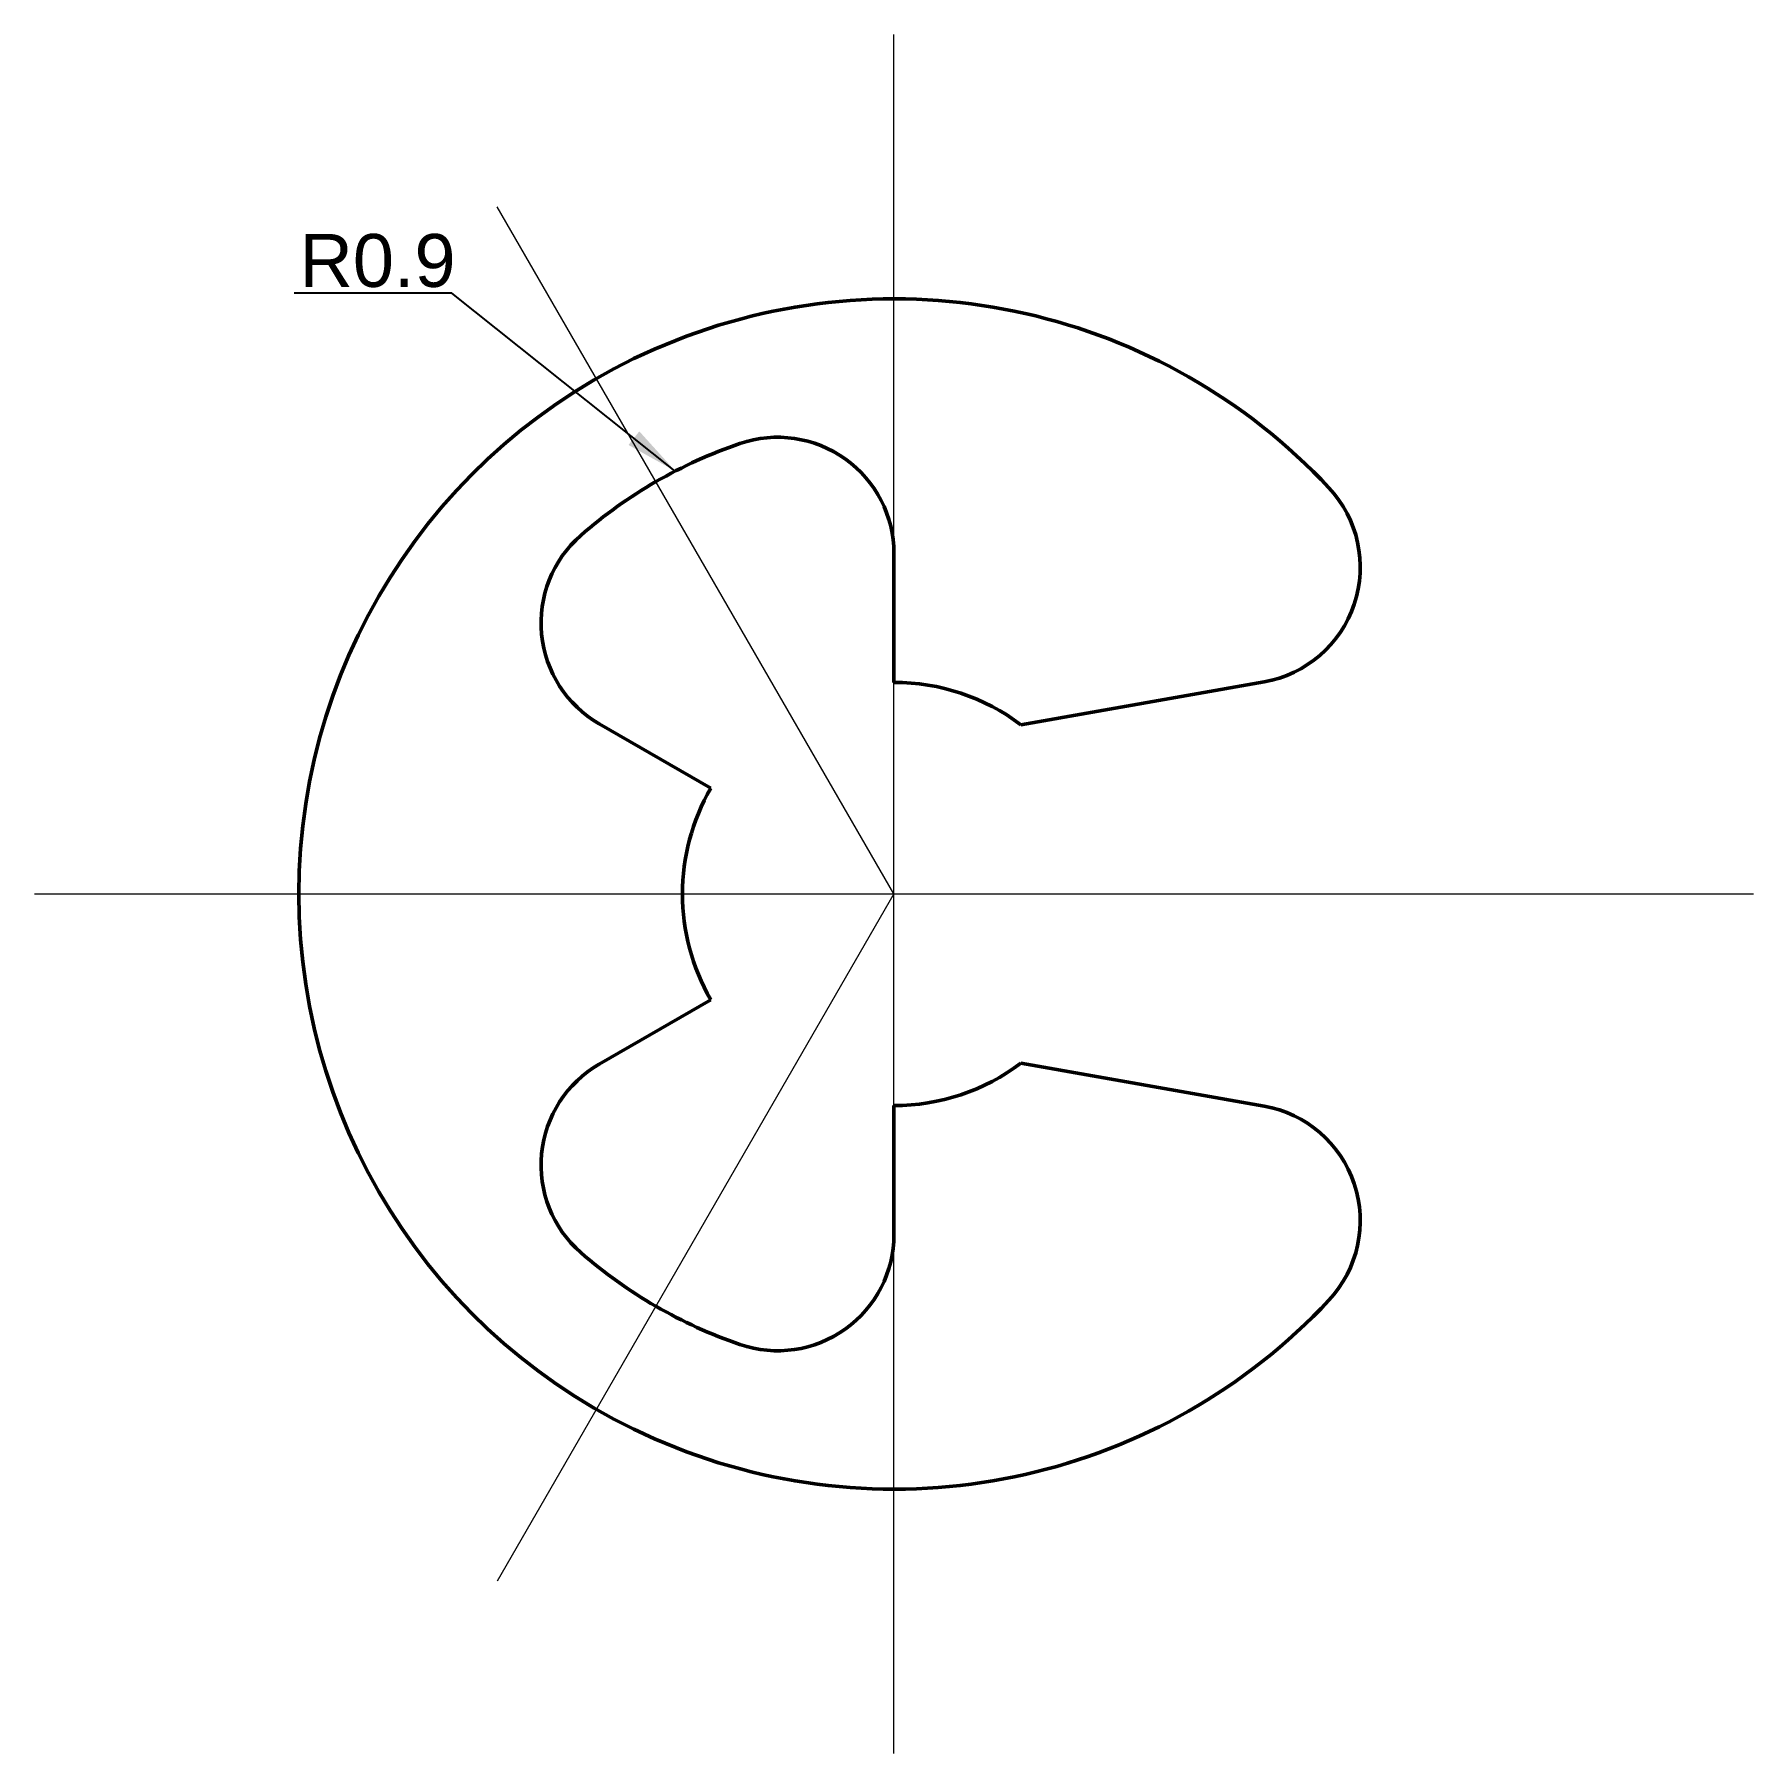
# Model space of a CAD drawing. Header units: millimetres. Extents: x 3601.93 to 3605.18, y 842.01 to 845.26.
import ezdxf

# ---------------------------------------------------------------- set-up
doc = ezdxf.new("R2010")
doc.units = ezdxf.units.MM
doc.header["$LTSCALE"] = 0.2
doc.linetypes.add('ACAD_ISO04W100', pattern=[30, 24, -2.95, 0.1, -2.95])
for name, color, linetype, lineweight, true_color in [('Contornos Visibles', 7, 'Continuous', 50, 0xffffff), ('Cotas', 1, 'Continuous', 20, 0xff0000), ('Ejes de revolución', 6, 'ACAD_ISO04W100', 20, 0xff00ff)]:
    doc.layers.add(name, color=color, linetype=linetype, lineweight=lineweight, true_color=true_color)
doc.styles.get("Standard").update_dxf_attribs({"font": ''})
doc.styles.add('textstyle0', font='')
doc.styles.get('Standard').set_extended_font_data('txt')
doc.styles.get('textstyle0').set_extended_font_data('Arial')
doc.dimstyles.get("Standard").update_dxf_attribs({"dimtxt": 0.1, "dimasz": 0.1, "dimexe": 0.05, "dimexo": 0.025, "dimgap": 0.025, "dimtad": 1, "dimtxsty": 'Standard', "dimcen": 2.5, "dimadec": 0, "dimazin": 0, "dimtfac": 1, "dimtmove": 0, "dimatfit": 3, "dimfxl": 1, "dimarcsym": 0})

msp = doc.modelspace()

# ---------------------------------------------------------------- linework, layer by layer
at = {"layer": 'Contornos Visibles'}
for p, q in [((3603.5599, 844.0363), (3603.5599, 844.2797)), ((3603.7999, 843.9563), (3604.2595, 844.0373)), ((3603.2135, 843.8363), (3603.0027, 843.958)), ((3603.2135, 843.4363), (3603.0027, 843.3145)), ((3603.7999, 843.3163), (3604.2595, 843.2352)), ((3603.5599, 843.2363), (3603.5599, 842.9928))]:
    msp.add_line(p, q, dxfattribs=at)
for centre, radius, start, end in [((3603.5599, 843.6363), 1.125, 43.0426, 316.9574), ((3603.5599, 843.6363), 0.9, 108.8765, 131.1235), ((3603.3399, 844.2797), 0.22, 0, 108.8765), ((3604.2213, 844.254), 0.22, 280, 43.0426), ((3603.1127, 844.1485), 0.22, 131.1235, 240), ((3603.5599, 843.6363), 0.4, 53.1301, 90), ((3603.5599, 843.6363), 0.4, 150, 210), ((3603.1127, 843.124), 0.22, 120, 228.8765), ((3603.5599, 843.6363), 0.4, 270, 306.8699), ((3604.2213, 843.0186), 0.22, 316.9574, 80), ((3603.3399, 842.9928), 0.22, 251.1235, 0), ((3603.5599, 843.6363), 0.9, 228.8765, 251.1235)]:
    msp.add_arc(centre, radius, start, end, dxfattribs=at)
at = {"layer": 'Ejes de revolución'}
for p, q in [((3603.5599, 842.0113), (3603.5599, 845.2613)), ((3603.5599, 843.6363), (3602.8099, 844.9353)), ((3601.9349, 843.6363), (3605.1849, 843.6363)), ((3603.5599, 843.6363), (3602.8099, 842.3372))]:
    msp.add_line(p, q, dxfattribs=at)

# ---------------------------------------------------------------- texts
at = {"layer": 'Cotas', "insert": (3602.4361, 844.8839), "char_height": 0.1, "attachment_point": 1, "style": 'textstyle0'}
msp.add_mtext('R0.9', dxfattribs=at)

# ---------------------------------------------------------------- leaders
at = {"layer": 'Cotas'}
msp.add_leader([(3603.1465, 844.4357), (3602.7241, 844.7718), (3602.4261, 844.7718)], dimstyle='Standard', override={"dimscale": 1}, dxfattribs=at)

doc.saveas('drawing.dxf')
